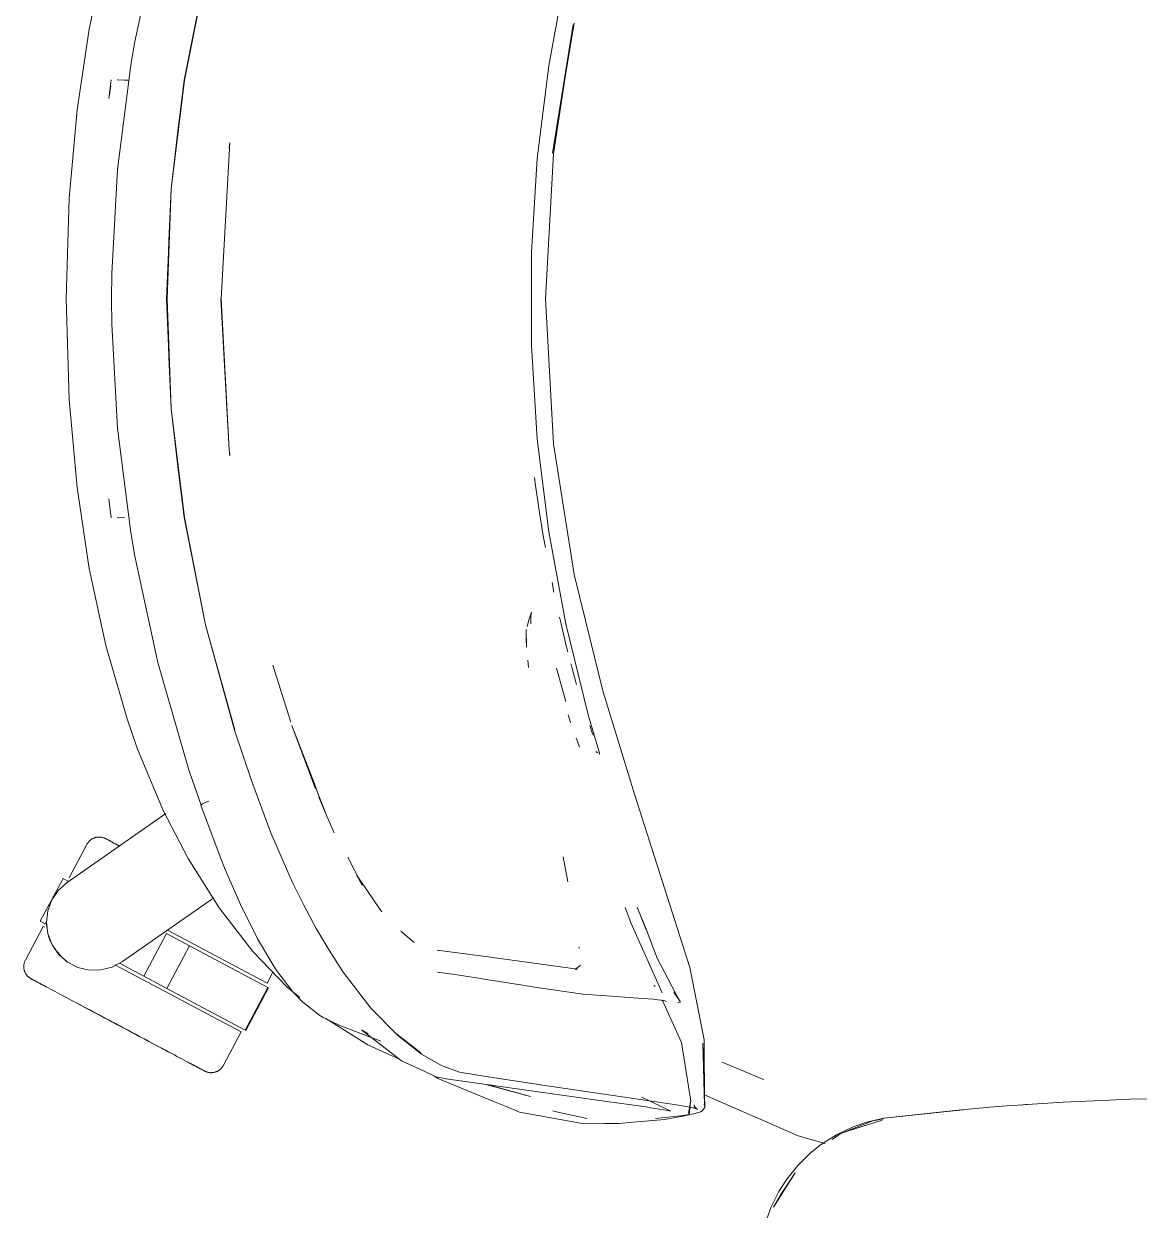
# Model space of a CAD drawing. Header units: millimetres. Extents: x 155927 to 326028, y -36033 to 97293.
# Drawn here: x 185193.5 to 185516.7, y 31865.7 to 32209.6 of the extents above; entities that cross this region are included whole.
import ezdxf

# ---------------------------------------------------------------- set-up
doc = ezdxf.new("R2010")
doc.units = ezdxf.units.MM
doc.header["$MEASUREMENT"] = 0
doc.layers.add('G-IMPT', color=8, linetype='CONTINUOUS', lineweight=9)
doc.layers.add('I-FURN', color=8, linetype='CONTINUOUS', lineweight=9)

msp = doc.modelspace()

# ---------------------------------------------------------------- linework, layer by layer
at = {"layer": 'G-IMPT'}
for p, q in [((185225.64, 32204.45), (185232.31, 32235.24)), ((185217.22, 32230.34), (185212.4, 32207.98)), ((185239.99, 32193.18), (185246.21, 32224.42)), ((185246.21, 32224.42), (185240, 32193.25)), ((185246.17, 32224.3), (185243.09, 32209.28)), ((185350.49, 32224.06), (185345.56, 32197.4)), ((185239.99, 32193.18), (185243.09, 32209.28)), ((185352.95, 32209.75), (185346.7, 32172.01)), ((185346.7, 32172.01), (185352.69, 32209.37)), ((185346.96, 32171.83), (185352.69, 32209.37)), ((185208.91, 32184.56), (185212.4, 32207.98)), ((185224.46, 32197.53), (185225.64, 32204.45)), ((185220.65, 32167.36), (185224.46, 32197.53)), ((185345.56, 32197.4), (185342.26, 32170.48)), ((185218.81, 32193.26), (185218.16, 32187.85)), ((185220.57, 32193.29), (185222.67, 32193.22)), ((185220.57, 32193.29), (185220.68, 32193.29)), ((185223.91, 32193.17), (185222.67, 32193.22)), ((185236.17, 32161.66), (185240, 32193.25)), ((185236.21, 32161.62), (185239.99, 32193.18)), ((185238.05, 32177.7), (185239.99, 32193.18)), ((185218.73, 32191.61), (185218.16, 32187.85)), ((185206.65, 32158.99), (185208.91, 32184.56)), ((185238.05, 32177.7), (185236.21, 32161.62)), ((185250.66, 32129.85), (185253.17, 32175.19)), ((185253.17, 32175.19), (185252.94, 32173.57)), ((185252.94, 32173.57), (185253.17, 32174.88)), ((185253.21, 32175.12), (185253.17, 32174.88)), ((185346.96, 32171.83), (185344.6, 32129.85)), ((185340.61, 32143.41), (185342.26, 32170.48)), ((185219.03, 32137.16), (185220.65, 32167.36)), ((185234.84, 32129.85), (185236.17, 32161.66)), ((185236.21, 32161.62), (185235.07, 32129.85)), ((185236.21, 32161.62), (185235.54, 32146.73)), ((185205.8, 32129.85), (185206.65, 32158.99)), ((185235.54, 32146.73), (185235.07, 32129.85)), ((185340.61, 32116.29), (185340.61, 32143.41)), ((185219.03, 32137.16), (185218.94, 32129.85)), ((185206.65, 32100.7), (185205.8, 32129.85)), ((185219.03, 32122.53), (185218.94, 32129.85)), ((185236.17, 32098.03), (185234.84, 32129.85)), ((185235.54, 32112.96), (185235.07, 32129.85)), ((185236.21, 32098.07), (185235.07, 32129.85)), ((185250.61, 32129.85), (185252.94, 32086.12)), ((185250.66, 32129.85), (185252.94, 32086.12)), ((185346.96, 32087.86), (185344.6, 32129.85)), ((185219.03, 32122.53), (185220.65, 32092.33)), ((185340.61, 32116.29), (185342.26, 32089.21)), ((185235.54, 32112.96), (185236.21, 32098.07)), ((185208.91, 32075.13), (185206.65, 32100.7)), ((185236.17, 32098.03), (185240, 32066.44)), ((185236.21, 32098.07), (185239.99, 32066.52)), ((185236.21, 32098.07), (185238.05, 32081.99)), ((185220.65, 32092.33), (185224.46, 32062.16)), ((185345.56, 32062.3), (185342.26, 32089.21)), ((185252.94, 32086.12), (185253.2, 32084.34)), ((185252.94, 32086.12), (185253.17, 32084.81)), ((185352.95, 32049.94), (185346.96, 32087.86)), ((185253.21, 32084.57), (185253.17, 32084.81)), ((185239.99, 32066.52), (185238.05, 32081.99)), ((185341.65, 32076.45), (185341.46, 32078.11)), ((185342.94, 32067.92), (185341.65, 32076.45)), ((185212.4, 32051.71), (185208.91, 32075.13)), ((185218.81, 32066.43), (185218.16, 32071.85)), ((185222.67, 32066.47), (185220.57, 32066.4)), ((185220.57, 32066.4), (185220.68, 32066.4)), ((185246.17, 32035.39), (185239.99, 32066.52)), ((185239.99, 32066.52), (185243.09, 32050.41)), ((185246.17, 32035.39), (185240, 32066.44)), ((185342.94, 32067.92), (185343.79, 32062.3)), ((185224.46, 32062.16), (185225.64, 32055.24)), ((185343.79, 32062.3), (185344.04, 32060.67)), ((185350.49, 32035.63), (185345.56, 32062.3)), ((185344.59, 32057.77), (185344.04, 32060.67)), ((185232.31, 32024.45), (185225.64, 32055.24)), ((185217.22, 32029.35), (185212.4, 32051.71)), ((185246.17, 32035.39), (185243.09, 32050.41)), ((185346.52, 32047.66), (185347.05, 32044.85)), ((185352.95, 32049.94), (185361.27, 32016.26)), ((185340.61, 32039.03), (185339.92, 32037.08)), ((185340.39, 32037.99), (185340.36, 32035.68)), ((185340.39, 32037.99), (185340.61, 32039.03)), ((185348.72, 32037.62), (185349.17, 32035.64)), ((185250.82, 32018.14), (185246.17, 32035.39)), ((185246.17, 32035.39), (185254.55, 32004.89)), ((185246.17, 32035.39), (185254.6, 32004.98)), ((185339.07, 32033.98), (185339.15, 32028.92)), ((185339.07, 32033.98), (185339.07, 32031.19)), ((185339.92, 32037.08), (185339.32, 32034.93)), ((185340.35, 32035.82), (185340.36, 32035.68)), ((185350.72, 32028.89), (185349.17, 32035.64)), ((185350.49, 32035.63), (185357.04, 32009.31)), ((185339.15, 32028.92), (185339.07, 32031.19)), ((185223.39, 32008.11), (185217.22, 32029.35)), ((185350.72, 32028.89), (185351.06, 32027.6)), ((185232.31, 32024.45), (185241.25, 31993.62)), ((185265.62, 32023.7), (185266.7, 32020.27)), ((185265.62, 32023.7), (185270.87, 32007.22)), ((185339.47, 32025.13), (185339.68, 32023.03)), ((185352.03, 32023.87), (185351.98, 32024.05)), ((185352.34, 32022.73), (185352.03, 32023.87)), ((185350.54, 32013.17), (185347.85, 32022.8)), ((185352.34, 32022.73), (185353.46, 32018.74)), ((185250.82, 32018.14), (185254.6, 32004.98)), ((185353.46, 32018.74), (185353.66, 32018.05)), ((185370.45, 31986.29), (185361.27, 32016.26)), ((185223.39, 32008.11), (185226.46, 31999.37)), ((185351.2, 32009.32), (185351.92, 32007.1)), ((185357.04, 32009.31), (185360.11, 31998.88)), ((185254.55, 32004.89), (185259.56, 31989.97)), ((185271.15, 32006.23), (185277.97, 31987.82)), ((185271.15, 32006.23), (185277.86, 31988.78)), ((185358.2, 32004.11), (185357.46, 32006.21)), ((185358.2, 32004.11), (185358.44, 32003.45)), ((185353.91, 32001.56), (185353.54, 32002.57)), ((185353.91, 32001.56), (185354.53, 31999.9)), ((185226.46, 31999.37), (185233.98, 31981.4)), ((185359.22, 31998.63), (185359.43, 31998.48)), ((185359.22, 31998.63), (185359.83, 31998.24)), ((185360.18, 31998.61), (185360.11, 31998.88)), ((185360.25, 31998.31), (185360.18, 31998.61)), ((185360.22, 31997.85), (185360.31, 31998.09)), ((185360.31, 31998.09), (185360.25, 31998.31)), ((185241.25, 31993.62), (185242.45, 31990.02)), ((185244.86, 31983.08), (185242.45, 31990.02)), ((185265.02, 31975.09), (185259.56, 31989.97)), ((185277.86, 31988.78), (185278.53, 31987.05)), ((185281.25, 31979.97), (185278.53, 31987.05)), ((185370.45, 31986.29), (185386.44, 31936.04)), ((185244.82, 31983.09), (185244.85, 31983.22)), ((185250.39, 31968.12), (185244.82, 31983.09)), ((185244.85, 31983.22), (185245.26, 31983.49)), ((185244.85, 31983.22), (185244.86, 31983.26)), ((185244.85, 31983.22), (185244.86, 31983.08)), ((185245.26, 31983.49), (185244.86, 31983.26)), ((185246.09, 31983.87), (185245.26, 31983.49)), ((185245.44, 31983.59), (185245.26, 31983.49)), ((185246.09, 31983.87), (185245.44, 31983.59)), ((185246.09, 31983.87), (185247.14, 31984.29)), ((185246.09, 31983.87), (185246.55, 31984.07)), ((185247.14, 31984.29), (185246.55, 31984.07)), ((185281.25, 31979.97), (185278.94, 31985.42)), ((185241.07, 31967.62), (185233.98, 31981.4)), ((185283.45, 31975.13), (185281.25, 31979.97)), ((185265.02, 31975.09), (185271.2, 31960.87)), ((185250.05, 31953.33), (185241.07, 31967.62)), ((185251.87, 31964.44), (185250.39, 31968.12)), ((185287.32, 31968.08), (185291.5, 31959.98)), ((185349.73, 31968.17), (185351.14, 31960.92)), ((185256.64, 31953.48), (185251.87, 31964.44)), ((185290, 31962.75), (185292.56, 31959)), ((185290, 31962.75), (185291.5, 31959.98)), ((185274.58, 31954.14), (185271.2, 31960.87)), ((185292.56, 31959), (185292.95, 31958.42)), ((185292.95, 31958.42), (185296.45, 31953.28)), ((185250.05, 31953.33), (185259.85, 31940.73)), ((185256.86, 31953.04), (185256.64, 31953.48)), ((185256.64, 31953.48), (185261.17, 31944.43)), ((185256.64, 31953.48), (185260.86, 31945.03)), ((185256.86, 31953.04), (185261.17, 31944.43)), ((185274.58, 31954.14), (185278.15, 31947.35)), ((185296.45, 31953.28), (185297.2, 31952.18)), ((185367.72, 31953.45), (185369.46, 31948.87)), ((185371.74, 31952.13), (185371.19, 31953.54)), ((185373.76, 31947.23), (185371.74, 31952.13)), ((185371.74, 31952.13), (185373.77, 31947.02)), ((185369.46, 31948.87), (185378.39, 31928.71)), ((185373.77, 31947.02), (185372.43, 31950.4)), ((185261.17, 31944.43), (185260.86, 31945.03)), ((185281.92, 31941.12), (185278.15, 31947.35)), ((185302.72, 31946.65), (185306.63, 31943.31)), ((185377.02, 31938.76), (185373.76, 31947.23)), ((185261.17, 31944.43), (185265.9, 31936.43)), ((185281.92, 31941.12), (185285.8, 31935.02)), ((185326.58, 31939.37), (185313.22, 31941.15)), ((185313.22, 31941.15), (185313.69, 31941.01)), ((185354.41, 31941.7), (185354.36, 31942.05)), ((185269.81, 31930.43), (185259.85, 31940.73)), ((185326.58, 31939.37), (185353.91, 31935.64)), ((185377.02, 31938.76), (185382.29, 31928.65)), ((185266.77, 31935.14), (185265.9, 31936.43)), ((185271.48, 31929.01), (185266.77, 31935.14)), ((185285.97, 31934.77), (185285.8, 31935.02)), ((185293.99, 31924.33), (185285.97, 31934.77)), ((185318.39, 31934.02), (185313.31, 31934.76)), ((185354.76, 31936.75), (185353.2, 31935.51)), ((185353.41, 31935.55), (185353.64, 31935.59)), ((185353.91, 31935.64), (185353.64, 31935.59)), ((185386.44, 31936.04), (185390.64, 31915.09)), ((185318.39, 31934.02), (185325.22, 31932.96)), ((185325.22, 31932.96), (185326.88, 31932.69)), ((185338.65, 31930.83), (185326.88, 31932.69)), ((185340.21, 31930.58), (185338.65, 31930.83)), ((185376.01, 31930.88), (185376.45, 31930.61)), ((185273.48, 31927.43), (185269.81, 31930.43)), ((185271.48, 31929.01), (185274.37, 31925.99)), ((185355.42, 31928.37), (185340.21, 31930.58)), ((185355.42, 31928.37), (185355.5, 31928.36)), ((185355.5, 31928.36), (185363.74, 31927.74)), ((185372.59, 31927.11), (185363.74, 31927.74)), ((185383.64, 31926.2), (185381.8, 31928.9)), ((185383.64, 31926.2), (185382.29, 31928.65)), ((185279.24, 31922.13), (185274.37, 31925.99)), ((185301.73, 31916.43), (185293.99, 31924.33)), ((185372.59, 31927.11), (185376, 31926.86)), ((185376.37, 31926.81), (185376, 31926.86)), ((185376.37, 31926.81), (185378.83, 31926.53)), ((185384.01, 31914.39), (185378.42, 31926.68)), ((185378.83, 31926.53), (185378.89, 31926.51)), ((185379.66, 31926.23), (185378.89, 31926.51)), ((185382.93, 31925.92), (185383.62, 31926.07)), ((185383.62, 31926.07), (185383.64, 31926.2)), ((185383.64, 31926.2), (185383.68, 31926.36)), ((185280.37, 31921.51), (185279.24, 31922.13)), ((185280.37, 31921.51), (185282.81, 31920.34)), ((185281.73, 31920.82), (185280.97, 31921.32)), ((185281.73, 31920.82), (185293.18, 31913.7)), ((185282.81, 31920.34), (185285.04, 31919.27)), ((185296.95, 31914.76), (185285.04, 31919.27)), ((185291.29, 31917.99), (185302.94, 31909.07)), ((185291.29, 31917.99), (185293.24, 31916.87)), ((185293.18, 31913.7), (185301.81, 31909.72)), ((185308.47, 31911.34), (185301.52, 31916.74)), ((185301.52, 31916.74), (185305.09, 31913.93)), ((185301.73, 31916.43), (185308.7, 31911.01)), ((185308.47, 31911.34), (185305.09, 31913.93)), ((185384.01, 31914.39), (185386.72, 31897.34)), ((185390.2, 31914.2), (185390.78, 31895.76)), ((185390.2, 31914.2), (185390.68, 31896.22)), ((185390.64, 31915.09), (185390.68, 31896.22)), ((185308.7, 31911.01), (185314.53, 31907.72)), ((185302.94, 31909.07), (185309.52, 31906.01)), ((185314.95, 31907.51), (185314.53, 31907.72)), ((185314.95, 31907.51), (185319.74, 31905.76)), ((185395.78, 31908.66), (185407.64, 31903.73)), ((185309.52, 31906.01), (185312.88, 31904.44)), ((185312.27, 31904.73), (185313.44, 31903.95)), ((185315.87, 31903.79), (185312.88, 31904.44)), ((185313.44, 31903.95), (185329.89, 31897.16)), ((185363.09, 31897.12), (185315.87, 31903.79)), ((185319.74, 31905.76), (185327.41, 31904.46)), ((185342.58, 31902.16), (185327.41, 31904.46)), ((185342.58, 31902.16), (185327.99, 31904.39)), ((185343.18, 31902.06), (185327.99, 31904.39)), ((185407.9, 31903.63), (185407.64, 31903.73)), ((185340.3, 31898.67), (185327.35, 31902.17)), ((185340.3, 31898.67), (185328.4, 31902.02)), ((185343.18, 31902.06), (185374.05, 31897.51)), ((185329.89, 31897.16), (185333.26, 31895.77)), ((185363.09, 31897.12), (185373.75, 31895.68)), ((185372.5, 31898.49), (185380.94, 31894.49)), ((185374.05, 31897.51), (185381.91, 31896.4)), ((185388.17, 31895.29), (185381.91, 31896.4)), ((185386.04, 31893.76), (185386.72, 31897.34)), ((185386.04, 31893.76), (185386.66, 31897.3)), ((185386.66, 31897.3), (185386.27, 31893.35)), ((185390.81, 31895.64), (185390.62, 31896.5)), ((185390.62, 31896.5), (185390.64, 31896.39)), ((185390.68, 31896.22), (185390.64, 31896.39)), ((185398.84, 31895.63), (185390.67, 31899.19)), ((185485.76, 31896.49), (185475.47, 31895.77)), ((185483.71, 31896.36), (185482.3, 31896.22)), ((185483.71, 31896.36), (185485.62, 31896.45)), ((185485.76, 31896.49), (185494.63, 31897.06)), ((185505.93, 31897.59), (185494.63, 31897.06)), ((185505.93, 31897.59), (185513.81, 31897.89)), ((185526.12, 31898.18), (185513.81, 31897.89)), ((185337.11, 31894.17), (185333.26, 31895.77)), ((185354.81, 31890.94), (185337.11, 31894.17)), ((185347.37, 31894.39), (185346.79, 31894.54)), ((185356.67, 31892.35), (185347.37, 31894.39)), ((185375.05, 31895.46), (185373.75, 31895.68)), ((185380.07, 31894.63), (185375.05, 31895.46)), ((185379.06, 31892.57), (185383.75, 31893.09)), ((185380.94, 31894.49), (185380.07, 31894.63)), ((185384.36, 31893.17), (185383.75, 31893.09)), ((185383.95, 31892.91), (185386.27, 31893.35)), ((185384.36, 31893.17), (185387.64, 31893.7)), ((185387.55, 31895.46), (185388.65, 31894.9)), ((185387.55, 31895.46), (185388.17, 31895.29)), ((185387.64, 31893.7), (185389.5, 31894.25)), ((185387.83, 31895.83), (185387.75, 31896.33)), ((185387.83, 31895.83), (185388.15, 31895.29)), ((185388.15, 31895.29), (185388.65, 31894.9)), ((185390.04, 31894.57), (185389.5, 31894.25)), ((185390.04, 31894.57), (185390.41, 31895.07)), ((185390.81, 31895.64), (185390.41, 31895.07)), ((185390.78, 31895.76), (185390.68, 31896.22)), ((185406.67, 31892.21), (185398.84, 31895.63)), ((185442.63, 31892.43), (185465.59, 31894.88)), ((185442.63, 31892.43), (185464.07, 31894.78)), ((185465.59, 31894.88), (185445.45, 31892.76)), ((185464.07, 31894.78), (185475.47, 31895.77)), ((185354.81, 31890.94), (185361.78, 31890.91)), ((185365.95, 31890.91), (185361.78, 31890.91)), ((185369.9, 31891.25), (185365.95, 31890.91)), ((185369.9, 31891.25), (185379.23, 31892.05)), ((185379.06, 31892.57), (185376.47, 31892.36)), ((185379.23, 31892.05), (185379.7, 31892.1)), ((185383.95, 31892.91), (185379.7, 31892.1)), ((185417.8, 31887.35), (185406.67, 31892.21)), ((185428.96, 31887.63), (185433.54, 31889.82)), ((185430.28, 31888.03), (185442.14, 31891.84)), ((185439.5, 31891.63), (185431.32, 31888.43)), ((185432.99, 31888.93), (185442.14, 31891.84)), ((185433.54, 31889.82), (185437.67, 31891.27)), ((185442.63, 31892.43), (185437.67, 31891.27)), ((185442.56, 31892.21), (185439.5, 31891.63)), ((185442.63, 31892.43), (185445.45, 31892.76)), ((185417.8, 31887.35), (185425.62, 31885.09)), ((185428.96, 31887.63), (185424.63, 31884.9)), ((185430.28, 31888.03), (185427.7, 31886.28)), ((185430.28, 31888.03), (185432.99, 31888.93)), ((185421.33, 31882.28), (185424.63, 31884.9)), ((185417.72, 31878.73), (185421.33, 31882.28)), ((185410.67, 31866.6), (185416.99, 31876.55)), ((185412.83, 31870.28), (185416.99, 31876.55)), ((185417.72, 31878.73), (185414.53, 31874.76)), ((185412.27, 31871.21), (185414.53, 31874.76)), ((185410.02, 31866.7), (185412.27, 31871.21)), ((185410.67, 31866.6), (185412.83, 31870.28)), ((185410.02, 31866.7), (185408.31, 31861.93))]:
    msp.add_line(p, q, dxfattribs=at)
at = {"layer": 'I-FURN'}
for p, q in [((185206.01, 31960.71), (185234.6, 31980.72)), ((185211.83, 31971.89), (185211.92, 31972.03)), ((185211.92, 31972.03), (185212.01, 31972.17)), ((185212.01, 31972.17), (185212.1, 31972.3)), ((185212.1, 31972.3), (185212.2, 31972.42)), ((185212.2, 31972.42), (185212.31, 31972.54)), ((185212.31, 31972.54), (185212.42, 31972.66)), ((185212.42, 31972.66), (185212.53, 31972.78)), ((185212.53, 31972.78), (185212.65, 31972.89)), ((185212.65, 31972.89), (185212.77, 31972.99)), ((185212.77, 31972.99), (185212.9, 31973.09)), ((185212.9, 31973.09), (185213.03, 31973.18)), ((185213.03, 31973.18), (185213.17, 31973.27)), ((185213.17, 31973.27), (185213.3, 31973.35)), ((185213.3, 31973.35), (185213.45, 31973.43)), ((185213.45, 31973.43), (185213.59, 31973.5)), ((185213.59, 31973.5), (185213.74, 31973.57)), ((185213.74, 31973.57), (185213.89, 31973.63)), ((185213.89, 31973.63), (185214.04, 31973.68)), ((185214.04, 31973.68), (185214.19, 31973.73)), ((185214.19, 31973.73), (185214.35, 31973.77)), ((185214.35, 31973.77), (185214.5, 31973.81)), ((185214.5, 31973.81), (185214.66, 31973.84)), ((185214.66, 31973.84), (185214.82, 31973.86)), ((185214.82, 31973.86), (185214.98, 31973.88)), ((185214.98, 31973.88), (185215.14, 31973.89)), ((185215.14, 31973.89), (185215.31, 31973.89)), ((185215.31, 31973.89), (185215.47, 31973.89)), ((185215.47, 31973.89), (185215.63, 31973.88)), ((185215.63, 31973.88), (185215.79, 31973.86)), ((185215.79, 31973.86), (185215.95, 31973.84)), ((185215.95, 31973.84), (185216.11, 31973.81)), ((185216.11, 31973.81), (185216.26, 31973.78)), ((185216.26, 31973.78), (185216.42, 31973.74)), ((185216.42, 31973.74), (185216.57, 31973.69)), ((185216.57, 31973.69), (185216.73, 31973.64)), ((185216.73, 31973.64), (185216.88, 31973.58)), ((185216.88, 31973.58), (185217.02, 31973.51)), ((185217.02, 31973.51), (185217.17, 31973.44)), ((185217.17, 31973.44), (185217.21, 31973.42)), ((185217.21, 31973.42), (185217.23, 31973.41)), ((185217.25, 31973.39), (185217.21, 31973.42)), ((185217.21, 31973.42), (185217.21, 31973.42)), ((185217.23, 31973.41), (185217.29, 31973.38)), ((185217.34, 31973.35), (185217.25, 31973.39)), ((185217.29, 31973.38), (185217.39, 31973.32)), ((185217.46, 31973.29), (185217.34, 31973.35)), ((185217.39, 31973.32), (185217.53, 31973.25)), ((185217.62, 31973.2), (185217.46, 31973.29)), ((185217.53, 31973.25), (185217.71, 31973.15)), ((185217.82, 31973.09), (185217.62, 31973.2)), ((185217.71, 31973.15), (185217.93, 31973.04)), ((185218.06, 31972.96), (185217.82, 31973.09)), ((185217.93, 31973.04), (185218.18, 31972.9)), ((185218.34, 31972.82), (185218.06, 31972.96)), ((185218.18, 31972.9), (185218.48, 31972.74)), ((185218.66, 31972.65), (185218.34, 31972.82)), ((185218.48, 31972.74), (185218.82, 31972.56)), ((185219.01, 31972.46), (185218.66, 31972.65)), ((185218.82, 31972.56), (185219.19, 31972.36)), ((185219.41, 31972.25), (185219.01, 31972.46)), ((185219.19, 31972.36), (185219.6, 31972.15)), ((185219.84, 31972.02), (185219.41, 31972.25)), ((185219.6, 31972.15), (185220.05, 31971.91)), ((185220.3, 31971.77), (185219.84, 31972.02)), ((185211.76, 31971.75), (185206.61, 31962.07)), ((185211.76, 31971.75), (185211.83, 31971.89)), ((185220.05, 31971.91), (185220.53, 31971.65)), ((185220.8, 31971.51), (185220.3, 31971.77)), ((185220.53, 31971.65), (185221.05, 31971.38)), ((185221.34, 31971.22), (185220.8, 31971.51)), ((185204.86, 31961.86), (185198.28, 31949.5)), ((185204.86, 31961.86), (185206.25, 31961.12)), ((185201.61, 31955.66), (185203.5, 31958.45)), ((185203.5, 31958.45), (185206.01, 31960.71)), ((185206.25, 31961.12), (185206.16, 31961.17)), ((185200.43, 31952.5), (185201.61, 31955.66)), ((185248.5, 31956.29), (185222.07, 31937.78)), ((185200.05, 31949.15), (185200.43, 31952.5)), ((185199.09, 31947.94), (185193.94, 31938.25)), ((185199.68, 31948.76), (185198.28, 31949.5)), ((185199.09, 31947.94), (185199.47, 31947.74)), ((185199.59, 31948.81), (185199.68, 31948.76)), ((185199.68, 31948.76), (185200.08, 31949.52)), ((185200.48, 31945.8), (185200.05, 31949.15)), ((185201.69, 31942.66), (185200.48, 31945.8)), ((185234.83, 31945.93), (185228.26, 31933.57)), ((185234.83, 31945.93), (185241.47, 31942.4)), ((185235.3, 31946.81), (185264, 31931.55)), ((185203.63, 31939.89), (185201.69, 31942.66)), ((185202.17, 31941.82), (185204.47, 31939.03)), ((185241.47, 31942.4), (185234.9, 31930.03)), ((185241.47, 31942.4), (185264.18, 31930.32)), ((185193.63, 31937.47), (185193.67, 31937.62)), ((185193.67, 31937.62), (185193.73, 31937.77)), ((185193.73, 31937.77), (185193.79, 31937.92)), ((185193.79, 31937.92), (185193.85, 31938.07)), ((185193.85, 31938.07), (185193.92, 31938.22)), ((185193.92, 31938.22), (185193.94, 31938.25)), ((185206.17, 31937.67), (185203.63, 31939.89)), ((185204.47, 31939.03), (185205.89, 31937.88)), ((185209.17, 31936.13), (185206.17, 31937.67)), ((185222.07, 31937.78), (185219.09, 31936.19)), ((185193.47, 31936.51), (185193.48, 31936.68)), ((185193.47, 31936.35), (185193.47, 31936.51)), ((185193.48, 31936.19), (185193.47, 31936.35)), ((185193.48, 31936.68), (185193.5, 31936.84)), ((185193.49, 31936.03), (185193.48, 31936.19)), ((185193.5, 31935.87), (185193.49, 31936.03)), ((185193.5, 31936.84), (185193.52, 31937)), ((185193.52, 31935.71), (185193.5, 31935.87)), ((185193.52, 31937), (185193.55, 31937.15)), ((185193.55, 31935.55), (185193.52, 31935.71)), ((185193.55, 31937.15), (185193.59, 31937.31)), ((185193.59, 31935.4), (185193.55, 31935.55)), ((185193.59, 31937.31), (185193.63, 31937.47)), ((185193.63, 31935.24), (185193.59, 31935.4)), ((185193.68, 31935.09), (185193.63, 31935.24)), ((185193.73, 31934.93), (185193.68, 31935.09)), ((185193.79, 31934.78), (185193.73, 31934.93)), ((185193.86, 31934.64), (185193.79, 31934.78)), ((185193.93, 31934.49), (185193.86, 31934.64)), ((185194.01, 31934.35), (185193.93, 31934.49)), ((185194.09, 31934.21), (185194.01, 31934.35)), ((185194.18, 31934.08), (185194.09, 31934.21)), ((185212.45, 31935.34), (185209.17, 31936.13)), ((185215.82, 31935.36), (185212.45, 31935.34)), ((185219.09, 31936.19), (185215.82, 31935.36)), ((185219.88, 31936.89), (185256.49, 31917.42)), ((185228.26, 31933.57), (185221.2, 31937.32)), ((185264, 31931.55), (185265.67, 31934.71)), ((185194.27, 31933.95), (185194.18, 31934.08)), ((185194.37, 31933.82), (185194.27, 31933.95)), ((185194.48, 31933.7), (185194.37, 31933.82)), ((185194.59, 31933.58), (185194.48, 31933.7)), ((185194.7, 31933.47), (185194.59, 31933.58)), ((185194.82, 31933.36), (185194.7, 31933.47)), ((185194.94, 31933.25), (185194.82, 31933.36)), ((185195.07, 31933.15), (185194.94, 31933.25)), ((185195.2, 31933.06), (185195.07, 31933.15)), ((185195.33, 31932.97), (185195.2, 31933.06)), ((185195.47, 31932.88), (185195.33, 31932.97)), ((185195.61, 31932.8), (185195.47, 31932.88)), ((185195.62, 31932.8), (185195.61, 31932.8)), ((185195.61, 31932.8), (185195.63, 31932.79)), ((185195.66, 31932.78), (185195.62, 31932.8)), ((185195.63, 31932.79), (185195.69, 31932.76)), ((185195.74, 31932.73), (185195.66, 31932.78)), ((185195.69, 31932.76), (185195.79, 31932.71)), ((185195.86, 31932.67), (185195.74, 31932.73)), ((185195.79, 31932.71), (185195.93, 31932.63)), ((185196.02, 31932.58), (185195.86, 31932.67)), ((185195.93, 31932.63), (185196.11, 31932.54)), ((185196.22, 31932.48), (185196.02, 31932.58)), ((185196.11, 31932.54), (185196.33, 31932.42)), ((185196.47, 31932.35), (185196.22, 31932.48)), ((185196.33, 31932.42), (185196.59, 31932.28)), ((185196.74, 31932.2), (185196.47, 31932.35)), ((185196.59, 31932.28), (185196.89, 31932.13)), ((185197.06, 31932.03), (185196.74, 31932.2)), ((185196.89, 31932.13), (185197.22, 31931.95)), ((185197.42, 31931.84), (185197.06, 31932.03)), ((185197.22, 31931.95), (185197.59, 31931.75)), ((185197.81, 31931.63), (185197.42, 31931.84)), ((185197.59, 31931.75), (185198, 31931.53)), ((185198.24, 31931.4), (185197.81, 31931.63)), ((185198, 31931.53), (185198.45, 31931.29)), ((185198.71, 31931.16), (185198.24, 31931.4)), ((185198.45, 31931.29), (185198.93, 31931.04)), ((185199.21, 31930.89), (185198.71, 31931.16)), ((185198.93, 31931.04), (185199.45, 31930.76)), ((185199.74, 31930.61), (185199.21, 31930.89)), ((185199.45, 31930.76), (185200, 31930.47)), ((185234.9, 31930.03), (185228.26, 31933.57)), ((185200.31, 31930.3), (185199.74, 31930.61)), ((185200, 31930.47), (185200.58, 31930.16)), ((185200.58, 31930.16), (185201.2, 31929.83)), ((185201.2, 31929.83), (185201.85, 31929.49)), ((185201.85, 31929.49), (185202.53, 31929.13)), ((185202.53, 31929.13), (185203.23, 31928.75)), ((185203.23, 31928.75), (185203.97, 31928.36)), ((185203.97, 31928.36), (185204.73, 31927.95)), ((185204.73, 31927.95), (185205.52, 31927.54)), ((185205.52, 31927.54), (185206.33, 31927.1)), ((185257.61, 31917.96), (185234.9, 31930.03)), ((185264.18, 31930.32), (185257.61, 31917.96)), ((185257.78, 31917.87), (185264.35, 31930.23)), ((185206.33, 31927.1), (185207.17, 31926.66)), ((185207.17, 31926.66), (185208.02, 31926.2)), ((185208.02, 31926.2), (185208.9, 31925.74)), ((185208.9, 31925.74), (185209.8, 31925.26)), ((185210.29, 31925), (185209.38, 31925.48)), ((185209.8, 31925.26), (185210.71, 31924.78)), ((185211.21, 31924.51), (185210.29, 31925)), ((185210.71, 31924.78), (185211.64, 31924.28)), ((185212.15, 31924.01), (185211.21, 31924.51)), ((185211.64, 31924.28), (185212.58, 31923.78)), ((185213.1, 31923.51), (185212.15, 31924.01)), ((185212.58, 31923.78), (185213.54, 31923.27)), ((185214.06, 31922.99), (185213.1, 31923.51)), ((185213.54, 31923.27), (185214.51, 31922.76)), ((185215.04, 31922.47), (185214.06, 31922.99)), ((185214.51, 31922.76), (185215.49, 31922.23)), ((185216.02, 31921.95), (185215.04, 31922.47)), ((185215.49, 31922.23), (185216.47, 31921.71)), ((185217.01, 31921.42), (185216.02, 31921.95)), ((185216.47, 31921.71), (185217.47, 31921.18)), ((185218.01, 31920.89), (185217.01, 31921.42)), ((185217.47, 31921.18), (185218.47, 31920.65)), ((185219.01, 31920.36), (185218.01, 31920.89)), ((185218.47, 31920.65), (185219.47, 31920.12)), ((185220.01, 31919.83), (185219.01, 31920.36)), ((185219.47, 31920.12), (185220.48, 31919.58)), ((185221.02, 31919.29), (185220.01, 31919.83)), ((185220.48, 31919.58), (185221.48, 31919.05)), ((185222.02, 31918.76), (185221.02, 31919.29)), ((185221.48, 31919.05), (185222.49, 31918.51)), ((185223.03, 31918.23), (185222.02, 31918.76)), ((185222.49, 31918.51), (185223.49, 31917.98)), ((185224.03, 31917.69), (185223.03, 31918.23)), ((185223.49, 31917.98), (185224.48, 31917.45)), ((185225.02, 31917.17), (185224.03, 31917.69)), ((185224.48, 31917.45), (185225.48, 31916.92)), ((185226.01, 31916.64), (185225.02, 31917.17)), ((185251.34, 31907.74), (185256.49, 31917.42)), ((185225.48, 31916.92), (185226.46, 31916.4)), ((185226.99, 31916.12), (185226.01, 31916.64)), ((185226.46, 31916.4), (185227.43, 31915.88)), ((185227.95, 31915.61), (185226.99, 31916.12)), ((185227.43, 31915.88), (185228.4, 31915.37)), ((185228.91, 31915.1), (185227.95, 31915.61)), ((185228.4, 31915.37), (185229.35, 31914.86)), ((185229.86, 31914.59), (185228.91, 31915.1)), ((185229.35, 31914.86), (185230.29, 31914.37)), ((185230.79, 31914.1), (185229.86, 31914.59)), ((185230.29, 31914.37), (185231.21, 31913.88)), ((185231.7, 31913.61), (185230.79, 31914.1)), ((185231.21, 31913.88), (185232.11, 31913.39)), ((185232.6, 31913.14), (185231.7, 31913.61)), ((185232.11, 31913.39), (185233, 31912.92)), ((185233.47, 31912.67), (185232.6, 31913.14)), ((185233, 31912.92), (185233.87, 31912.46)), ((185234.33, 31912.22), (185233.47, 31912.67)), ((185233.87, 31912.46), (185234.72, 31912.01)), ((185235.16, 31911.77), (185234.33, 31912.22)), ((185234.72, 31912.01), (185235.54, 31911.57)), ((185235.54, 31911.57), (185236.34, 31911.15)), ((185236.34, 31911.15), (185237.12, 31910.73)), ((185237.12, 31910.73), (185237.87, 31910.34)), ((185237.87, 31910.34), (185238.59, 31909.95)), ((185238.59, 31909.95), (185239.28, 31909.58)), ((185239.28, 31909.58), (185239.95, 31909.23)), ((185239.95, 31909.23), (185240.58, 31908.89)), ((185240.58, 31908.89), (185241.18, 31908.57)), ((185241.49, 31908.41), (185240.91, 31908.72)), ((185241.18, 31908.57), (185241.75, 31908.27)), ((185242.05, 31908.11), (185241.49, 31908.41)), ((185241.75, 31908.27), (185242.29, 31907.99)), ((185242.56, 31907.84), (185242.05, 31908.11)), ((185242.29, 31907.99), (185242.79, 31907.72)), ((185243.04, 31907.58), (185242.56, 31907.84)), ((185242.79, 31907.72), (185243.25, 31907.47)), ((185243.49, 31907.35), (185243.04, 31907.58)), ((185243.25, 31907.47), (185243.68, 31907.24)), ((185243.9, 31907.13), (185243.49, 31907.35)), ((185243.68, 31907.24), (185244.08, 31907.03)), ((185244.27, 31906.93), (185243.9, 31907.13)), ((185244.08, 31907.03), (185244.43, 31906.84)), ((185244.61, 31906.75), (185244.27, 31906.93)), ((185244.43, 31906.84), (185244.75, 31906.68)), ((185244.91, 31906.59), (185244.61, 31906.75)), ((185244.75, 31906.68), (185245.03, 31906.53)), ((185250.56, 31906.72), (185250.44, 31906.61)), ((185250.67, 31906.83), (185250.56, 31906.72)), ((185250.78, 31906.95), (185250.67, 31906.83)), ((185250.89, 31907.07), (185250.78, 31906.95)), ((185250.99, 31907.2), (185250.89, 31907.07)), ((185251.08, 31907.33), (185250.99, 31907.2)), ((185251.17, 31907.46), (185251.08, 31907.33)), ((185251.26, 31907.6), (185251.17, 31907.46)), ((185251.34, 31907.74), (185251.26, 31907.6)), ((185245.16, 31906.46), (185244.91, 31906.59)), ((185245.03, 31906.53), (185245.27, 31906.4)), ((185245.38, 31906.34), (185245.16, 31906.46)), ((185245.27, 31906.4), (185245.47, 31906.29)), ((185245.56, 31906.24), (185245.38, 31906.34)), ((185245.47, 31906.29), (185245.63, 31906.21)), ((185245.7, 31906.17), (185245.56, 31906.24)), ((185245.63, 31906.21), (185245.76, 31906.14)), ((185245.8, 31906.12), (185245.7, 31906.17)), ((185245.76, 31906.14), (185245.84, 31906.1)), ((185245.86, 31906.08), (185245.8, 31906.12)), ((185245.84, 31906.1), (185245.88, 31906.08)), ((185245.88, 31906.07), (185245.86, 31906.08)), ((185245.88, 31906.08), (185245.88, 31906.07)), ((185245.92, 31906.05), (185245.88, 31906.07)), ((185246.07, 31905.98), (185245.92, 31906.05)), ((185246.22, 31905.92), (185246.07, 31905.98)), ((185246.36, 31905.86), (185246.22, 31905.92)), ((185246.52, 31905.8), (185246.36, 31905.86)), ((185246.67, 31905.76), (185246.52, 31905.8)), ((185246.83, 31905.71), (185246.67, 31905.76)), ((185246.98, 31905.68), (185246.83, 31905.71)), ((185247.14, 31905.65), (185246.98, 31905.68)), ((185247.3, 31905.63), (185247.14, 31905.65)), ((185247.46, 31905.61), (185247.3, 31905.63)), ((185247.62, 31905.6), (185247.46, 31905.61)), ((185247.79, 31905.6), (185247.62, 31905.6)), ((185247.95, 31905.6), (185247.79, 31905.6)), ((185248.11, 31905.61), (185247.95, 31905.6)), ((185248.27, 31905.63), (185248.11, 31905.61)), ((185248.43, 31905.65), (185248.27, 31905.63)), ((185248.59, 31905.68), (185248.43, 31905.65)), ((185248.74, 31905.72), (185248.59, 31905.68)), ((185248.9, 31905.76), (185248.74, 31905.72)), ((185249.05, 31905.81), (185248.9, 31905.76)), ((185249.2, 31905.86), (185249.05, 31905.81)), ((185249.35, 31905.92), (185249.2, 31905.86)), ((185249.5, 31905.99), (185249.35, 31905.92)), ((185249.65, 31906.06), (185249.5, 31905.99)), ((185249.79, 31906.14), (185249.65, 31906.06)), ((185249.92, 31906.22), (185249.79, 31906.14)), ((185250.06, 31906.31), (185249.92, 31906.22)), ((185250.19, 31906.4), (185250.06, 31906.31)), ((185250.32, 31906.5), (185250.19, 31906.4)), ((185250.44, 31906.61), (185250.32, 31906.5))]:
    msp.add_line(p, q, dxfattribs=at)
for points in [[(185200.15, 31947.71), (185200.11, 31948.08), (185200.07, 31948.75), (185200.07, 31949.29), (185200.08, 31949.52)], [(185204.11, 31939.37), (185203.71, 31939.77), (185203.35, 31940.19), (185203.02, 31940.61)]]:
    msp.add_open_spline(points, degree=3, dxfattribs=at)
msp.add_open_spline([(185201.41, 31943.21), (185201.33, 31943.37), (185201.04, 31944.01), (185200.82, 31944.63), (185200.68, 31945.1)], degree=3, knots=[-0.5319761, -0.5319761, -0.5319761, -0.5319761, -0.5, -0.4, -0.4, -0.4, -0.4], dxfattribs=at)

doc.saveas('drawing.dxf')
